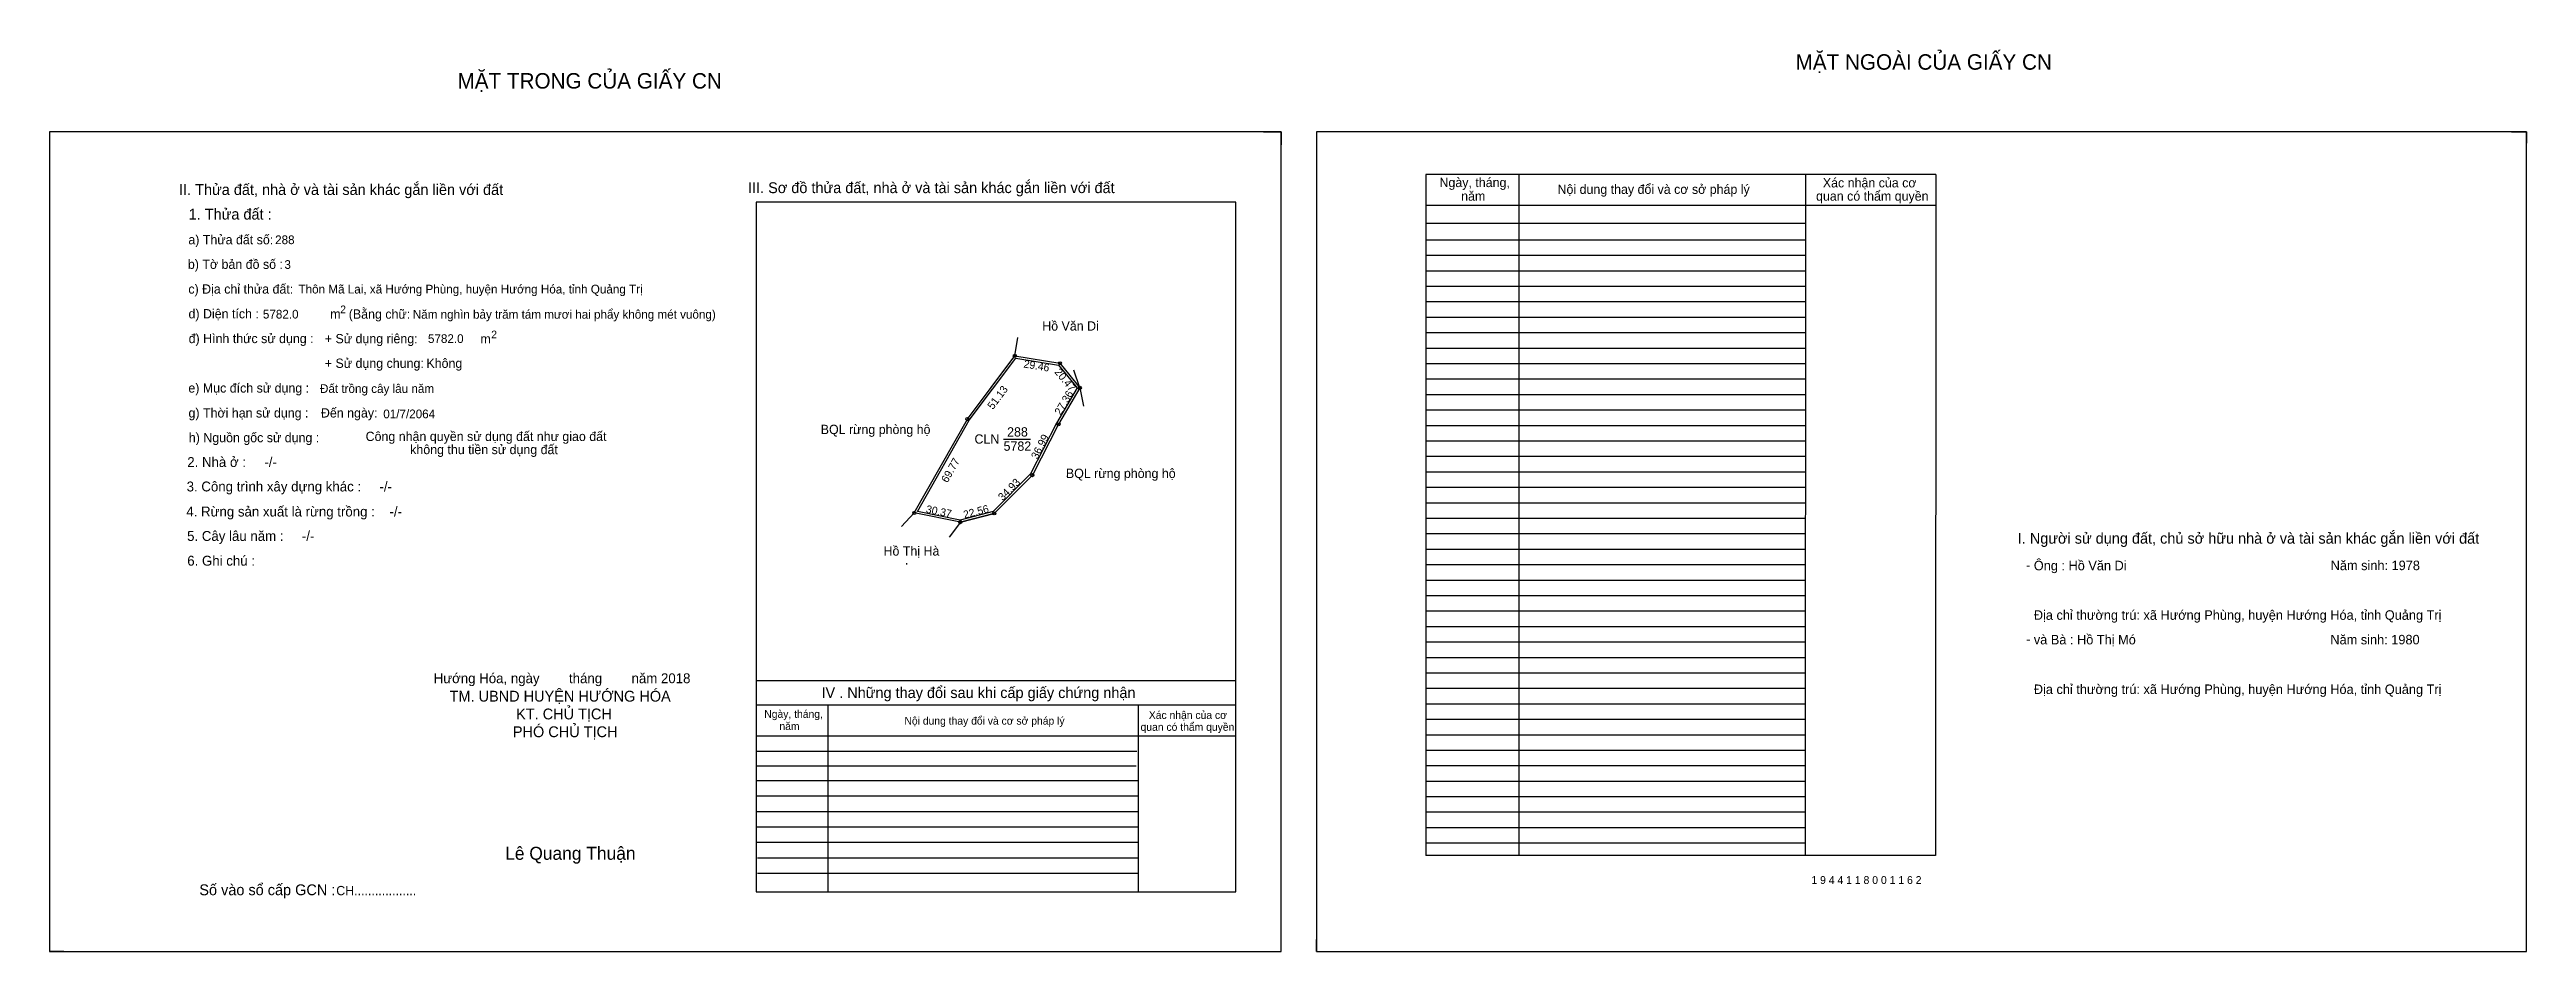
# Model space of a CAD drawing. Extents: x 531187 to 534694, y 1847090 to 1847673.
# Drawn here: x 533093 to 534694, y 1847090 to 1847673 of the extents above.
import ezdxf

# ---------------------------------------------------------------- set-up
doc = ezdxf.new("R2010")
doc.units = 0
for name, color, linetype in [('Default', 7, 'Continuous'), ('Level 10', 7, 'Continuous'), ('Level 11', 7, 'Continuous'), ('Level 13', 7, 'Continuous'), ('Level 27', 7, 'Continuous'), ('Level 36', 7, 'Continuous'), ('Level 49', 7, 'Continuous'), ('Level 55', 7, 'Continuous'), ('Level 6', 7, 'Continuous'), ('Level 60', 7, 'Continuous'), ('Level 7', 7, 'Continuous'), ('Level 8', 7, 'Continuous'), ('Level 9', 7, 'Continuous')]:
    doc.layers.add(name, color=color, linetype=linetype)

msp = doc.modelspace()

# ---------------------------------------------------------------- linework, layer by layer
at = {"layer": 'Level 10'}
for p, q in [((533877.7, 1847619.6), (533889, 1847619.6)), ((533889, 1847619.6), (533889, 1847611.2)), ((534684.5, 1847619.6), (534694.1, 1847619.6)), ((534694.1, 1847619.6), (534694.1, 1847612.2)), ((533716.9, 1847474.8), (533746, 1847470)), ((533681.7, 1847367.2), (533703.5, 1847372.9)), ((533092.9, 1847097.4), (533092.9, 1847089.6)), ((533911.8, 1847089.6), (533911.8, 1847097.4)), ((533102.1, 1847089.6), (533092.9, 1847089.6)), ((533911.8, 1847089.6), (533918.9, 1847089.6))]:
    msp.add_line(p, q, dxfattribs=at)
for points in [[(533092.9, 1847089.6), (533889, 1847089.6), (533889, 1847619.6), (533092.9, 1847619.6)], [(533911.8, 1847089.6), (534694.1, 1847089.6), (534694.1, 1847619.6), (533911.8, 1847619.6)], [(533681.7, 1847367.2), (533651.9, 1847373.2), (533686.2, 1847433.9), (533716.9, 1847474.8), (533746, 1847470), (533758.9, 1847454.1), (533745.1, 1847430.5), (533728.2, 1847397.6), (533703.5, 1847372.9)], [(533681.6, 1847368.6), (533654, 1847374.2), (533687.4, 1847433.2), (533717.5, 1847473.3), (533745.2, 1847468.7), (533757.2, 1847454), (533743.9, 1847431.2), (533727, 1847398.4), (533702.8, 1847374.2)]]:
    msp.add_lwpolyline(points, close=True, dxfattribs=at)
at = {"layer": 'Level 11'}
for centre in [(533716.9, 1847474.8), (533746, 1847470), (533758.9, 1847454.1), (533686.2, 1847433.9), (533745.1, 1847430.5), (533728.2, 1847397.6), (533651.9, 1847373.2), (533703.5, 1847372.9), (533681.7, 1847367.2), (533681.7, 1847367.2)]:
    msp.add_circle(centre, 1, dxfattribs=at)
at = {"layer": 'Level 13'}
msp.add_line((533710.3, 1847421), (533720.5, 1847421), dxfattribs=at)
at = {"layer": 'Level 27'}
for p, q in [((533716.9, 1847474.8), (533718.9, 1847486.7)), ((533758.9, 1847454.1), (533755.1, 1847465.5)), ((533758.9, 1847454.1), (533761.3, 1847442.3)), ((533651.9, 1847373.2), (533643.6, 1847364.5)), ((533681.7, 1847367.2), (533674.5, 1847357.6))]:
    msp.add_line(p, q, dxfattribs=at)
at = {"layer": 'Level 7'}
for p, q in [((534227.8, 1847549.6), (533982.6, 1847549.6)), ((534227.8, 1847539.6), (533982.6, 1847539.6)), ((534227.8, 1847529.6), (533982.6, 1847529.6)), ((534227.8, 1847519.6), (533982.6, 1847519.6)), ((534227.8, 1847509.6), (533982.6, 1847509.6)), ((534227.8, 1847499.6), (533982.6, 1847499.6)), ((534227.8, 1847489.6), (533982.6, 1847489.6)), ((534227.8, 1847479.6), (533982.6, 1847479.6)), ((534227.8, 1847469.6), (533982.6, 1847469.6)), ((534227.8, 1847459.6), (533982.6, 1847459.6)), ((534227.8, 1847449.6), (533982.6, 1847449.6)), ((534227.8, 1847439.6), (533982.6, 1847439.6)), ((534227.8, 1847429.6), (533982.6, 1847429.6)), ((534227.8, 1847419.6), (533982.6, 1847419.6)), ((534227.8, 1847409.6), (533982.6, 1847409.6)), ((534227.8, 1847399.6), (533982.6, 1847399.6)), ((534227.8, 1847389.6), (533982.6, 1847389.6)), ((534227.8, 1847379.6), (533982.6, 1847379.6)), ((534227.8, 1847369.6), (533982.6, 1847369.6)), ((534227.8, 1847359.6), (533982.6, 1847359.6)), ((534227.8, 1847349.6), (533982.6, 1847349.6)), ((534227.8, 1847339.6), (533982.6, 1847339.6)), ((534227.8, 1847329.6), (533982.6, 1847329.6)), ((534227.8, 1847319.6), (533982.6, 1847319.6)), ((534227.8, 1847309.6), (533982.6, 1847309.6)), ((534227.8, 1847299.6), (533982.6, 1847299.6)), ((534227.8, 1847289.6), (533982.6, 1847289.6)), ((534227.8, 1847279.6), (533982.6, 1847279.6)), ((534227.8, 1847269.6), (533982.6, 1847269.6)), ((534227.8, 1847259.6), (533982.6, 1847259.6)), ((534227.8, 1847249.6), (533982.6, 1847249.6)), ((534227.8, 1847239.6), (533982.6, 1847239.6)), ((534227.8, 1847229.6), (533982.6, 1847229.6)), ((533795.8, 1847218.9), (533549.7, 1847218.9)), ((533795.3, 1847209.5), (533549.7, 1847209.5)), ((534227.8, 1847219.6), (533982.6, 1847219.6)), ((534227.8, 1847209.6), (533982.6, 1847209.6)), ((533796.6, 1847200), (533549.7, 1847200)), ((534227.8, 1847199.6), (533982.6, 1847199.6)), ((533796.6, 1847190), (533549.7, 1847190)), ((533796.6, 1847180), (533549.7, 1847180)), ((534227.8, 1847189.6), (533982.6, 1847189.6)), ((534227.8, 1847179.6), (533982.6, 1847179.6)), ((533796.6, 1847170), (533549.7, 1847170)), ((534227.8, 1847169.6), (533982.6, 1847169.6)), ((533796.6, 1847160), (533549.7, 1847160)), ((533796.6, 1847150), (533550.5, 1847150)), ((534227.8, 1847159.6), (533982.6, 1847159.6)), ((533796.6, 1847140), (533550.5, 1847140))]:
    msp.add_line(p, q, dxfattribs=at)
at = {"layer": 'Level 8'}
for p, q in [((534312.2, 1847592.1), (533982.6, 1847592.1)), ((533982.6, 1847592.1), (533982.6, 1847151.6)), ((534042.6, 1847592.1), (534042.6, 1847151.6)), ((534228, 1847591.9), (534227.8, 1847151.6)), ((534312.2, 1847592.1), (534312.1, 1847151.6)), ((533859.7, 1847574.2), (533549.7, 1847574.2)), ((533549.7, 1847574.2), (533549.7, 1847128.2)), ((533859.7, 1847128.2), (533859.7, 1847574.2)), ((534312.2, 1847572.1), (533982.6, 1847572.1)), ((534227.8, 1847560.3), (533982.6, 1847560.3)), ((533859.7, 1847264.6), (533549.7, 1847264.6)), ((533859.7, 1847248.9), (533549.7, 1847248.9)), ((533595.9, 1847248.9), (533595.9, 1847128.2)), ((533796.6, 1847248.9), (533796.6, 1847128.2)), ((533859.7, 1847228.9), (533549.7, 1847228.9)), ((534312.1, 1847151.6), (533982.6, 1847151.6)), ((533549.7, 1847128.2), (533859.7, 1847128.2))]:
    msp.add_line(p, q, dxfattribs=at)
at = {"layer": 'Level 9'}
msp.add_line((533709.6, 1847421), (533727, 1847421), dxfattribs=at)

# ---------------------------------------------------------------- texts
at = {"layer": 'Default'}
for s, p in [('e) Mục đích sử dụng :', (533182.6, 1847451)), ('g) Thời hạn sử dụng :', (533182.7, 1847434.9)), ('Đến ngày:', (533268.3, 1847434.9)), ('h) Nguồn gốc sử dụng :', (533182.9, 1847418.9)), ('Công nhận quyền sử dụng đất như giao đất', (533297.2, 1847419.7)), ('không thu tiền sử dụng đất', (533326, 1847411.2))]:
    msp.add_text(s, height=6, dxfattribs=at).set_placement(p)
at = {"layer": 'Level 13'}
for s, p in [('CLN', (533690.8, 1847418)), ('5782', (533709.6, 1847413.4)), ('288', (533711.9, 1847422.6))]:
    msp.add_text(s, height=6, dxfattribs=at).set_placement(p)
at = {"layer": 'Level 36'}
for p in [(533611.9, 1847424.2), (533749.7, 1847396.4), (533645.8, 1847339.8)]:
    msp.add_text('.', height=6, dxfattribs=at).set_placement(p)
at = {"layer": 'Level 49'}
for s, rotation, p in [('29.46', 350.5441, (533722.3, 1847467.3)), ('20.47', 309.0925, (533742.2, 1847464.2)), ('51.13', 53.1099, (533702.7, 1847439.7)), ('27.36', 59.733, (533746.5, 1847436)), ('36.99', 62.7422, (533731.5, 1847407.5)), ('69.77', 60.4884, (533673.3, 1847392.3)), ('34.93', 45, (533709, 1847380.7)), ('30.37', 348.568, (533659.1, 1847373.4)), ('22.56', 14.6091, (533684.3, 1847369.5))]:
    msp.add_text(s, height=5, rotation=rotation, dxfattribs=at).set_placement(p)
at = {"layer": 'Level 55'}
for s, height, p in [('1', 0.8, (533716.7, 1847474.8)), ('0', 0.22, (533716.9, 1847474.6)), ('0', 0.22, (533716.9, 1847474.6)), ('0', 0.22, (533716.9, 1847474.6)), ('0', 0.22, (533716.9, 1847474.6)), ('2', 0.8, (533745.7, 1847470)), ('0', 0.22, (533745.9, 1847469.8)), ('0', 0.22, (533745.9, 1847469.8)), ('3', 0.8, (533758.7, 1847454.1)), ('0', 0.22, (533758.8, 1847453.9)), ('0', 0.22, (533758.8, 1847453.9)), ('0', 0.22, (533758.8, 1847453.9)), ('9', 0.8, (533686, 1847433.9)), ('0', 0.22, (533686.2, 1847433.7)), ('0', 0.22, (533686.2, 1847433.7)), ('4', 0.8, (533744.8, 1847430.5)), ('0', 0.22, (533745, 1847430.3)), ('5', 0.8, (533727.9, 1847397.6)), ('0', 0.22, (533728.1, 1847397.4)), ('8', 0.8, (533651.6, 1847373.2)), ('0', 0.22, (533651.8, 1847373)), ('0', 0.22, (533651.8, 1847373)), ('0', 0.22, (533651.8, 1847373)), ('6', 0.8, (533703.2, 1847372.9)), ('0', 0.22, (533703.4, 1847372.7)), ('7', 0.8, (533681.4, 1847367.2)), ('0', 0.22, (533681.6, 1847367)), ('0', 0.22, (533681.6, 1847367))]:
    msp.add_text(s, height=height, dxfattribs=at).set_placement(p)
at = {"layer": 'Level 6'}
for s, height, p in [('288', 5.63, (533238.7, 1847547)), ('3', 5.63, (533244.7, 1847531)), ('Thôn Mã Lai, xã Hướng Phùng, huyện Hướng Hóa, tỉnh Quảng Trị', 5.64, (533253.8, 1847515.1)), ('5782.0', 5.63, (533230.8, 1847498.9)), ('Năm nghìn bảy trăm tám mươi hai phẩy không mét vuông)', 5.632, (533327.7, 1847498.8)), ('5782.0', 5.63, (533337.5, 1847483.1)), ('Đất trồng cây lâu năm', 5.64, (533267.7, 1847450.8)), ('01/7/2064', 5.64, (533308.6, 1847434.4)), ('Ông : Hồ Văn Di', 6.16, (534375.6, 1847336.1)), ('Năm sinh: 1978', 6.16, (534567.5, 1847336.2)), ('Địa chỉ thường trú: xã Hướng Phùng, huyện Hướng Hóa, tỉnh Quảng Trị', 6.16, (534375.6, 1847304.1)), ('và Bà : Hồ Thị Mó', 6.16, (534375.6, 1847288.2)), ('Năm sinh: 1980', 6.16, (534567.3, 1847288.2)), ('Địa chỉ thường trú: xã Hướng Phùng, huyện Hướng Hóa, tỉnh Quảng Trị', 6.16, (534375.6, 1847256.1)), ('1 9 4 4 1 1 8 0 0 1 1 6 2', 5.04, (534231.8, 1847133.3))]:
    msp.add_text(s, height=height, dxfattribs=at).set_placement(p)
at = {"layer": 'Level 60'}
for s, p in [('Hồ Văn Di', (533734.6, 1847491.1)), ('BQL rừng phòng hộ', (533591.4, 1847424.2)), ('BQL rừng phòng hộ', (533749.9, 1847395.8)), ('Hồ Thị Hà', (533632, 1847345.6))]:
    msp.add_text(s, height=6, dxfattribs=at).set_placement(p)
at = {"layer": 'Level 7'}
for s, height, p in [('MẶT NGOÀI CỦA GIẤY CN', 10, (534221.6, 1847659.8)), ('MẶT TRONG CỦA GIẤY CN', 10, (533356.6, 1847647.6)), ('II. Thửa đất, nhà ở và tài sản khác gắn liền với đất', 7, (533176.6, 1847578.8)), ('III. Sơ đồ thửa đất, nhà ở và tài sản khác gắn liền với đất', 7, (533544.4, 1847580)), ('Ngày, tháng,', 6, (533991.4, 1847583.9)), ('năm', 6, (534005.4, 1847575.1)), ('Nội dung thay đổi và cơ sở pháp lý', 6, (534067.7, 1847579.5)), (' quan có thẩm quyền', 6, (534232.6, 1847575.1)), ('Xác nhận của cơ', 6, (534239.2, 1847583.7)), ('1. Thửa đất :', 7, (533182.8, 1847562.9)), ('a) Thửa đất số:', 6, (533182.6, 1847546.9)), ('b) Tờ bản đồ số :', 6, (533182.3, 1847531)), ('c) Địa chỉ thửa đất:', 6, (533182.6, 1847515)), ('d) Diện tích :', 6, (533182.7, 1847499)), ('m', 6, (533274.3, 1847498.9)), ('2', 5, (533280.8, 1847502.3)), ('(Bằng chữ:', 6, (533286.3, 1847498.8)), ('đ) Hình thức sử dụng :', 6, (533182.8, 1847483)), ('+ Sử dụng riêng:', 6, (533270.8, 1847482.9)), ('m', 6, (533371.4, 1847482.8)), ('2', 5, (533378.4, 1847486.1)), ('+ Sử dụng chung:', 6, (533270.8, 1847467)), ('Không', 6, (533336.5, 1847467)), ('2. Nhà ở :     -/-', 6.4, (533181.9, 1847402.9)), ('3. Công trình xây dựng khác :     -/-', 6.4, (533181.5, 1847387.1)), ('4. Rừng sản xuất là rừng trồng :    -/-', 6.4, (533181.3, 1847370.9)), ('5. Cây lâu năm :     -/-', 6.4, (533181.8, 1847355.1)), ('I. Người sử dụng đất, chủ sở hữu nhà ở và tài sản khác gắn liền với đất', 7, (534365.2, 1847353.3)), ('6. Ghi chú :', 6.4, (533181.9, 1847339.1)), ('-', 6.4, (534370.5, 1847336.3)), ('-', 6.4, (534370.6, 1847288.4)), ('Hướng Hóa, ngày        tháng        năm 2018', 6.4, (533341.2, 1847263.1)), ('TM. UBND HUYỆN HƯỚNG HÓA', 7, (533351.5, 1847251.2)), ('IV . Những thay đổi sau khi cấp giấy chứng nhận', 7, (533591.9, 1847253.5)), ('KT. CHỦ TỊCH', 7, (533394.5, 1847239.7)), ('Ngày, tháng,', 5, (533554.9, 1847240.7)), ('Nội dung thay đổi và cơ sở pháp lý', 5, (533645.5, 1847236.3)), ('Xác nhận của cơ', 5, (533803.5, 1847240)), ('PHÓ CHỦ TỊCH', 7, (533392.4, 1847228.2)), ('năm', 5, (533564.7, 1847232.8)), (' quan có thẩm quyền', 5, (533796.3, 1847232.3)), ('Lê Quang Thuận', 8.4, (533387.4, 1847148.9)), ('Số vào sổ cấp GCN :', 7, (533189.7, 1847126)), ('CH..................', 6, (533278.2, 1847126))]:
    msp.add_text(s, height=height, dxfattribs=at).set_placement(p)

doc.saveas('drawing.dxf')
